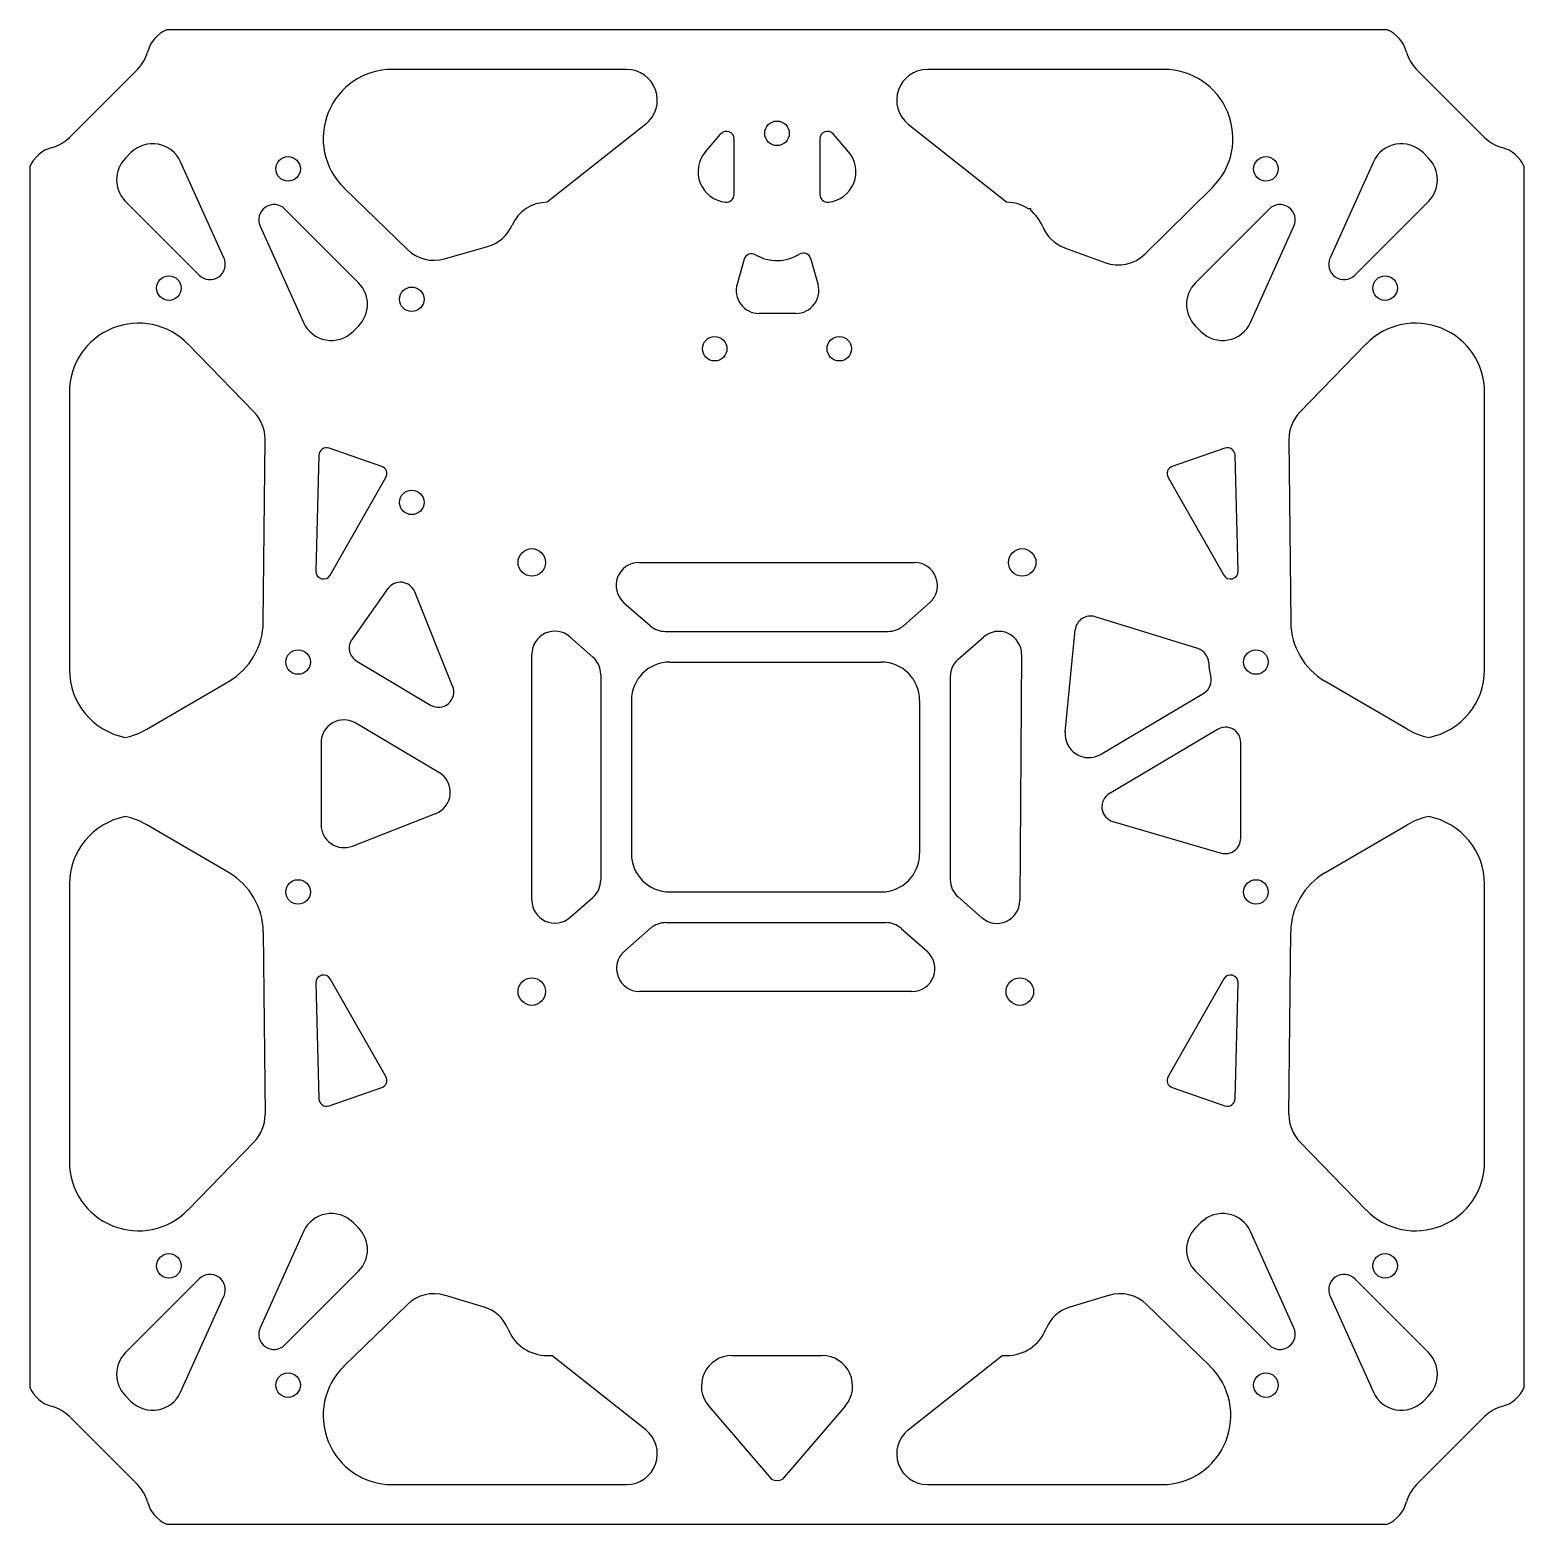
# Model space of a CAD drawing. Header units: millimetres. Extents: x -98 to 98, y -98 to 98.
import ezdxf

# ---------------------------------------------------------------- set-up
doc = ezdxf.new("R2010")
doc.units = ezdxf.units.MM

msp = doc.modelspace()

# ---------------------------------------------------------------- linework, layer by layer
at = {"color": 7, "linetype": 'Continuous', "lineweight": 25}
for p, q in [((79.65, 97.5), (-79.65, 97.5)), ((-92.34, 83.45), (-83.45, 92.34)), ((-19.62, 92.34), (-50.23, 92.34)), ((50.5, 92.34), (19.62, 92.34)), ((83.45, 92.34), (92.34, 83.45)), ((-17.13, 85.2), (-30, 75)), ((-9.34, 81.6), (-7.36, 83.91)), ((9.34, 81.6), (7.36, 83.91)), ((17.13, 85.2), (30, 75)), ((-5.6, 76.01), (-5.6, 83.26)), ((5.6, 83.26), (5.6, 76.01)), ((-84.31, 81.48), (-85.01, 80.77)), ((-72.17, 67.75), (-77.83, 80.3)), ((77.83, 80.3), (72.17, 67.75)), ((85.01, 80.77), (84.31, 81.48)), ((-97.5, 79.65), (-97.5, -79.65)), ((97.5, -79.65), (97.5, 79.65)), ((-56.51, 76.89), (-48.24, 68.84)), ((48.04, 68.26), (56.82, 76.93)), ((-85.01, 75.12), (-75.41, 65.51)), ((-54.61, 64.51), (-64.22, 74.12)), ((32.73, 74.19), (33.07, 74.19)), ((33.07, 74.19), (33.07, 73.94)), ((64.22, 74.12), (54.61, 64.51)), ((75.41, 65.51), (85.01, 75.12)), ((-67.45, 71.88), (-61.79, 59.33)), ((61.79, 59.33), (67.45, 71.88)), ((-43.38, 67.62), (-37.79, 69.21)), ((37.54, 69.06), (42.8, 67.13)), ((-4.27, 67.57), (-5.21, 64.33)), ((5.36, 64.32), (4.41, 67.65)), ((2.47, 60.5), (-2.33, 60.5)), ((-55.32, 58.14), (-54.61, 58.85)), ((54.61, 58.85), (55.32, 58.14)), ((-68.23, 47.6), (-76.89, 56.51)), ((68.23, 47.6), (76.89, 56.51)), ((-92.34, 50.23), (-92.34, 14)), ((92.34, 14), (92.34, 50.23)), ((-67.05, 20.19), (-66.81, 44.06)), ((-51.58, 40.54), (-58.46, 42.9)), ((58.46, 42.9), (51.58, 40.54)), ((66.81, 44.06), (67.05, 20.19)), ((-59.79, 41.98), (-60.19, 26.87)), ((60.19, 26.87), (59.79, 41.98)), ((-58.32, 26.35), (-51.03, 39.1)), ((51.03, 39.1), (58.32, 26.35)), ((-18, 28), (17.94, 28)), ((-50.77, 24.58), (-55.46, 17.99)), ((-42.33, 11.85), (-47.28, 24.17)), ((-19.98, 22.75), (-16.57, 19.75)), ((16.49, 19.74), (19.92, 22.74)), ((54.93, 16.75), (41.51, 20.92)), ((-27.02, 18.29), (-24.02, 15.64)), ((-14.59, 19), (14.51, 19)), ((23.64, 15.37), (26.94, 18.26)), ((37.62, 5.87), (38.92, 19.21)), ((-32, -16.07), (-32, 16.03)), ((31.92, 15.98), (31.7, -16.12)), ((-54.85, 15.11), (-45.2, 9.38)), ((-14, 15), (13.61, 15)), ((-82.23, 6.23), (-71.5, 12.51)), ((-23, 13.39), (-23, -13.45)), ((22.61, 13.11), (22.61, -13.39)), ((82.23, 6.23), (71.5, 12.51)), ((-19, 10), (-19, -10)), ((18.61, 10), (18.61, -10)), ((42.21, 2.95), (55.7, 10.96)), ((-44.11, 0.59), (-54.97, 7.04)), ((57.5, 6.22), (43.37, -2.18)), ((-59.5, 4.46), (-59.5, -6.22)), ((60.52, -8), (60.52, 4.5)), ((-55.41, -9.02), (-44.55, -4.78)), ((43.83, -5.82), (57.96, -9.92)), ((-71.5, -12.51), (-82.23, -6.23)), ((71.5, -12.51), (82.23, -6.23)), ((-92.34, -14), (-92.34, -50.23)), ((-14, -15), (13.61, -15)), ((92.34, -50.23), (92.34, -14)), ((-27.02, -18.33), (-24.02, -15.71)), ((23.63, -15.64), (26.71, -18.36)), ((-14.51, -19), (14.2, -19)), ((-67.05, -20.19), (-66.81, -44.06)), ((-19.92, -22.74), (-16.49, -19.74)), ((16.19, -19.75), (19.59, -22.75)), ((66.81, -44.06), (67.05, -20.19)), ((-60.19, -26.87), (-59.79, -41.98)), ((-51.03, -39.1), (-58.32, -26.35)), ((58.32, -26.35), (51.03, -39.1)), ((59.79, -41.98), (60.19, -26.87)), ((17.61, -28), (-17.94, -28)), ((-58.46, -42.9), (-51.58, -40.54)), ((51.58, -40.54), (58.46, -42.9)), ((-68.23, -47.6), (-76.89, -56.51)), ((68.23, -47.6), (76.89, -56.51)), ((-54.61, -58.85), (-55.32, -58.14)), ((55.32, -58.14), (54.61, -58.85)), ((-61.79, -59.33), (-67.45, -71.88)), ((67.45, -71.88), (61.79, -59.33)), ((-75.41, -65.51), (-85.01, -75.12)), ((-64.22, -74.12), (-54.61, -64.51)), ((54.61, -64.51), (64.22, -74.12)), ((85.01, -75.12), (75.41, -65.51)), ((-77.83, -80.3), (-72.17, -67.75)), ((-43.3, -67.64), (-38.28, -69.16)), ((38.28, -69.16), (43.3, -67.64)), ((72.17, -67.75), (77.83, -80.3)), ((-56.51, -76.89), (-48.24, -68.84)), ((48.24, -68.84), (56.51, -76.89)), ((-30, -75.5), (-29.37, -75.5)), ((-17.13, -85.2), (-29.37, -75.5)), ((-5.87, -75.5), (5.87, -75.5)), ((17.13, -85.2), (29.37, -75.5)), ((29.37, -75.5), (30, -75.5)), ((-85.01, -80.77), (-84.31, -81.48)), ((84.31, -81.48), (85.01, -80.77)), ((-92.34, -83.45), (-83.45, -92.34)), ((-8.91, -82.1), (-0.73, -91.64)), ((8.91, -82.1), (0.73, -91.63)), ((83.45, -92.34), (92.34, -83.45)), ((-50.23, -92.34), (-19.62, -92.34)), ((19.62, -92.34), (50.23, -92.34)), ((-79.65, -97.5), (79.65, -97.5))]:
    msp.add_line(p, q, dxfattribs=at)
for centre, radius in [((0, 84), 1.6), ((-63.8, 79.36), 1.6), ((63.8, 79.36), 1.6), ((-79.36, 63.8), 1.6), ((79.36, 63.8), 1.6), ((-47.66, 62.34), 1.6), ((-8.13, 55.89), 1.6), ((8.13, 55.89), 1.6), ((-47.66, 35.84), 1.6), ((-32, 28), 1.8), ((32, 28), 1.8), ((-62.5, 15), 1.6), ((62.5, 15), 1.6), ((-62.5, -15), 1.6), ((62.5, -15), 1.6), ((-32, -28), 1.8), ((31.69, -28), 1.8), ((-79.36, -63.8), 1.6), ((79.36, -63.8), 1.6), ((-63.8, -79.36), 1.6), ((63.8, -79.36), 1.6)]:
    msp.add_circle(centre, radius, dxfattribs=at)
for centre, radius, start, end in [((-77.94, 93.5), 4.35, 113.141, 165.2615), ((77.94, 93.5), 4.35, 14.7385, 66.859), ((-86.99, 95.88), 5, 315, 345.2615), ((86.99, 95.88), 5, 194.7385, 225), ((-50.23, 83.34), 9, 90, 225.8037), ((-19.62, 88.34), 4, 308.4088, 90), ((19.62, 88.34), 4, 90, 231.5912), ((50.5, 83.34), 9, 314.6421, 90), ((-6.6, 83.26), 1, 0, 139.3852), ((6.6, 83.26), 1, 40.6148, 180), ((-93.5, 77.94), 4.35, 104.7385, 156.859), ((-95.88, 86.99), 5, 284.7385, 315), ((-81.48, 78.65), 4, 24.2744, 135), ((81.48, 78.65), 4, 45, 155.7256), ((95.88, 86.99), 5, 225, 255.2615), ((93.5, 77.94), 4.35, 23.141, 75.2615), ((-82.19, 77.94), 4, 135, 225), ((-6.3, 79), 4, 139.3852, 264.2688), ((6.3, 79), 4, 275.7312, 40.6148), ((82.19, 77.94), 4, 315, 45), ((-65.63, 72.7), 2, 45, 204.2744), ((-30, 70), 5, 90, 156.3165), ((-6.6, 76.01), 1, 264.2688, 0), ((6.6, 76.01), 1, 180, 275.7312), ((30, 70), 5, 56.8418, 90), ((65.63, 72.7), 2, 335.7256, 135), ((30, 70), 5, 22.0684, 52.0795), ((-39.16, 74.02), 5, 285.856, 336.3165), ((39.27, 73.76), 5, 202.0684, 249.7905), ((-44.75, 72.43), 5, 225.8037, 285.856), ((-3.31, 67.29), 1, 59.8955, 163.869), ((3.45, 67.37), 1, 15.8635, 121.4904), ((44.53, 71.82), 5, 249.7905, 314.6421), ((-73.99, 66.92), 2, 225, 24.2744), ((0, 73), 5.6, 239.8955, 301.4904), ((73.99, 66.92), 2, 155.7256, 315), ((-57.44, 61.68), 4, 315, 45), ((57.44, 61.68), 4, 135, 225), ((-2.33, 63.5), 3, 163.869, 270), ((2.47, 63.5), 3, 270, 15.8635), ((-83.34, 50.23), 9, 44.1963, 180), ((-58.15, 60.97), 4, 204.2744, 315), ((58.15, 60.97), 4, 225, 335.7256), ((83.34, 50.23), 9, 0, 135.8037), ((-71.81, 44.11), 5, 359.4297, 44.1963), ((71.81, 44.11), 5, 135.8037, 180.5703), ((-58.79, 41.96), 1, 71.0317, 178.4912), ((58.79, 41.96), 1, 1.5088, 108.9683), ((-51.9, 39.59), 1, 330.2551, 71.0317), ((51.9, 39.59), 1, 108.9683, 209.7449), ((-18, 25), 3, 90, 228.6425), ((17.94, 25), 3, 311.1859, 90), ((-59.19, 26.84), 1, 178.4912, 330.2551), ((-49.14, 23.42), 2, 21.9063, 144.5467), ((59.19, 26.84), 1, 209.7449, 1.5088), ((-76.05, 20.28), 9, 300.3445, 359.4297), ((-14.59, 22), 3, 228.6425, 270), ((14.51, 22), 3, 270, 311.1859), ((40.91, 19.01), 2, 72.7426, 174.4365), ((76.05, 20.28), 9, 180.5703, 239.6555), ((-53.83, 16.83), 2, 144.5467, 239.2994), ((-29, 16.03), 3, 48.6425, 180), ((28.92, 16), 3, 359.604, 131.1859), ((-26, 13.39), 3, 359.9993, 48.6425), ((54.34, 14.84), 2, 1.1065, 72.7426), ((-83.34, 14), 9, 180, 258.9805), ((-14, 10), 5, 90, 179.9993), ((13.61, 10), 5, 0, 90), ((25.61, 13.11), 3, 131.1859, 180), ((62.5, 15), 6.16, 181.1065, 196.5158), ((83.34, 14), 9, 281.0195, 0), ((-44.18, 11.1), 2, 239.2994, 21.9063), ((54.68, 12.68), 2, 300.7006, 16.5158), ((-86.78, 14), 9, 281.0195, 300.3445), ((-56.5, 4.46), 3, 59.2994, 180), ((40.66, 5.58), 3.05, 174.4365, 300.7006), ((58.52, 4.5), 2, 0, 120.7006), ((86.78, 14), 9, 239.6555, 258.9805), ((-45.64, -1.99), 3, 291.2976, 59.2994), ((44.39, -3.89), 2, 120.7006, 253.8021), ((-83.34, -14), 9, 101.0195, 180), ((-86.78, -14), 9, 59.6555, 78.9805), ((86.78, -14), 9, 101.0195, 120.3445), ((83.34, -14), 9, 0, 78.9805), ((-56.5, -6.22), 3, 180, 291.2976), ((58.52, -8), 2, 253.8021, 0), ((-14, -10), 5, 179.9993, 270), ((13.61, -10), 5, 270, 0), ((-76.05, -20.28), 9, 0.5703, 59.6555), ((-26, -13.45), 3, 311.1859, 359.9993), ((25.61, -13.39), 3, 180, 228.6425), ((76.05, -20.28), 9, 120.3445, 179.4297), ((-29, -16.07), 3, 180, 311.1859), ((28.7, -16.1), 3, 228.6425, 359.604), ((-14.51, -22), 3, 90, 131.1859), ((14.2, -22), 3, 48.6425, 90), ((-17.94, -25), 3, 131.1859, 270), ((17.61, -25), 3, 270, 48.634), ((-59.19, -26.84), 1, 29.7449, 181.5088), ((59.19, -26.84), 1, 358.4912, 150.2551), ((-51.9, -39.59), 1, 288.9683, 29.7449), ((51.9, -39.59), 1, 150.2551, 251.0317), ((-58.79, -41.96), 1, 181.5088, 288.9683), ((58.79, -41.96), 1, 251.0317, 358.4912), ((-71.81, -44.11), 5, 315.8037, 0.5703), ((71.81, -44.11), 5, 179.4297, 224.1963), ((-83.34, -50.23), 9, 180, 315.8037), ((83.34, -50.23), 9, 224.1963, 0), ((-58.15, -60.97), 4, 45, 155.7256), ((58.15, -60.97), 4, 24.2744, 135), ((-57.44, -61.68), 4, 315, 45), ((57.44, -61.68), 4, 135, 225), ((-73.99, -66.92), 2, 335.7256, 135), ((73.99, -66.92), 2, 45, 204.2744), ((-44.75, -72.43), 5, 73.1887, 134.1963), ((44.75, -72.43), 5, 45.8037, 106.8113), ((-39.73, -73.94), 5, 22.0684, 73.1887), ((39.73, -73.94), 5, 106.8113, 157.9316), ((-65.63, -72.7), 2, 155.7256, 315), ((-30, -70), 5.5, 202.0684, 270), ((30, -70), 5.5, 270, 337.9316), ((65.63, -72.7), 2, 225, 24.2744), ((-82.19, -77.94), 4, 135, 225), ((-5.87, -79.5), 4, 90, 220.6148), ((5.87, -79.5), 4, 319.3852, 90), ((82.19, -77.94), 4, 315, 45), ((-50.23, -83.34), 9, 134.1963, 270), ((50.23, -83.34), 9, 270, 45.8037), ((-93.5, -77.94), 4.35, 203.141, 255.2615), ((93.5, -77.94), 4.35, 284.7385, 336.859), ((-81.48, -78.65), 4, 225, 335.7256), ((81.48, -78.65), 4, 204.2744, 315), ((-95.88, -86.99), 5, 45, 75.2615), ((95.88, -86.99), 5, 104.7385, 135), ((-19.62, -88.34), 4, 270, 51.5912), ((19.62, -88.34), 4, 128.4088, 270), ((0, -90.17), 1.64, 243.6857, 296.6496), ((-86.99, -95.88), 5, 14.7385, 45), ((86.99, -95.88), 5, 135, 165.2615), ((-77.94, -93.5), 4.35, 194.7385, 246.859), ((77.94, -93.5), 4.35, 293.141, 345.2615)]:
    msp.add_arc(centre, radius, start, end, dxfattribs=at)

doc.saveas('drawing.dxf')
